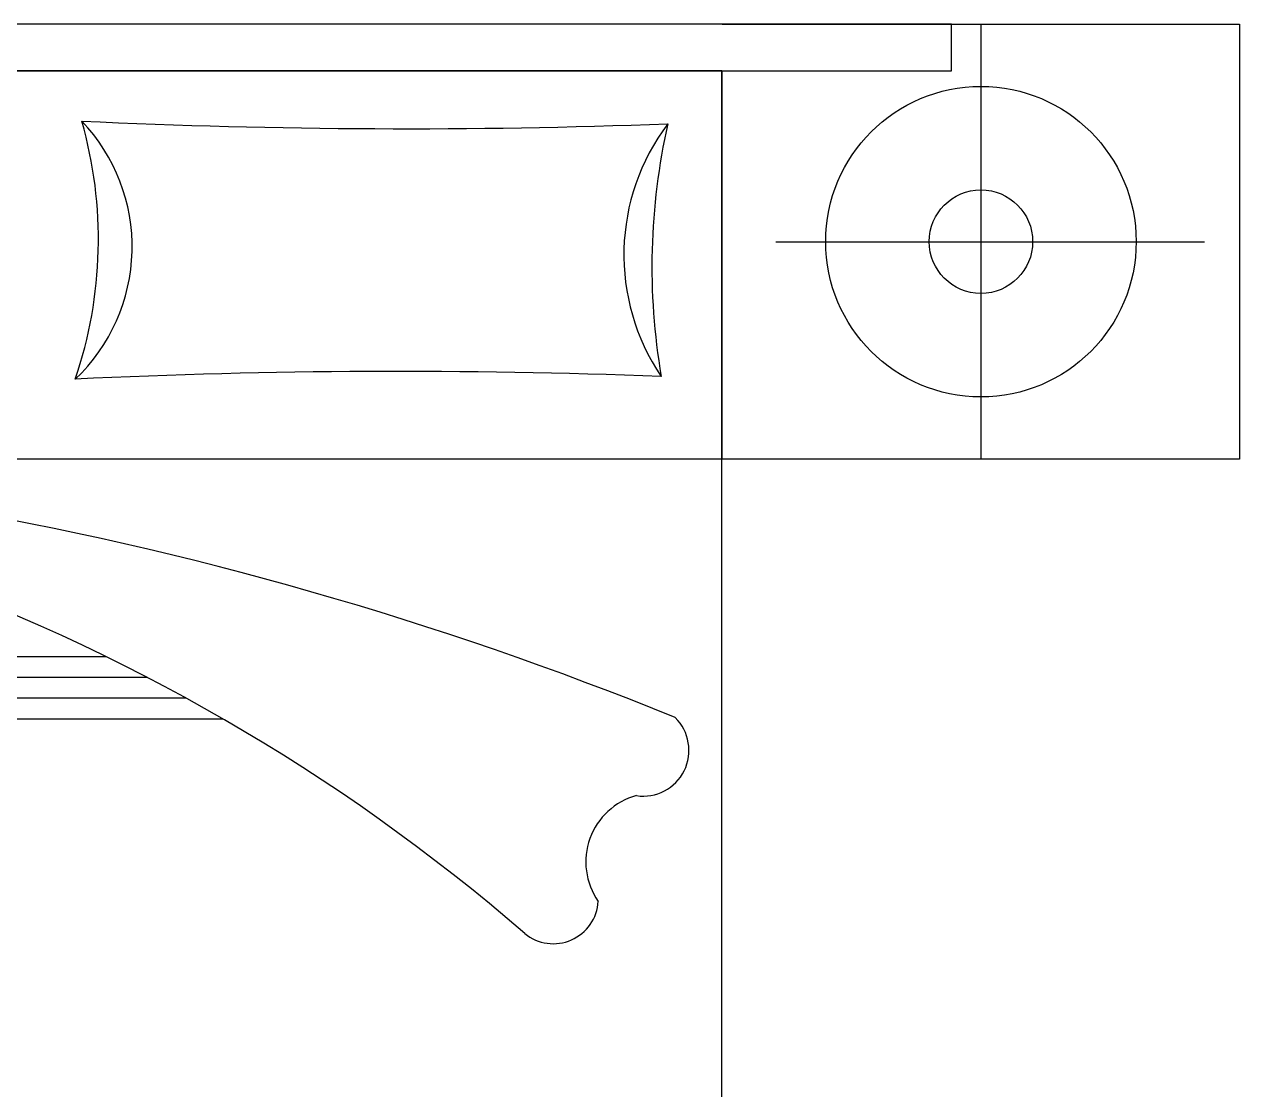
# Model space of a CAD drawing. Extents: x -42728 to 99010, y -18674 to 47645.
# Drawn here: x 15288 to 16463, y 23293 to 24322 of the extents above; entities that cross this region are included whole.
import ezdxf

# ---------------------------------------------------------------- set-up
doc = ezdxf.new("R2010")
doc.units = 0
doc.header["$LTSCALE"] = 100
doc.header["$MEASUREMENT"] = 0
doc.layers.get('0').update_dxf_attribs({"linetype": 'CONTINUOUS'})

# ---------------------------------------------------------------- blocks, each defined once
blk = doc.blocks.new('A$C54835C70')
for p, q in [((2250.9, 2563.7), (2250.9, 2143.7)), ((2466.8, 2353.3), (2052.6, 2353.3)), ((2000.9, 2143.7), (500.5, 2143.7)), ((1405.9, 1952.5), (500.5, 1952.5)), ((1445.6, 1932.5), (500.5, 1932.5)), ((1483, 1912.5), (500.5, 1912.5)), ((1518.6, 1892.5), (500.5, 1892.5))]:
    blk.add_line(p, q)
blk.add_lwpolyline([(2222.6, 2563.7), (222.6, 2563.7), (222.6, 2518.7), (2222.6, 2518.7)], close=True)
blk.add_lwpolyline([(2000.9, 2563.7), (2500.9, 2563.7), (2500.9, 2143.7), (2000.9, 2143.7), (2000.9, 2518.7)])
blk.add_lwpolyline([(2000.5, 2518.7), (500.5, 2518.7), (500.5, 538.7, 0.414214), (520.5, 518.7), (1980.5, 518.7, 0.414214), (2000.5, 538.7)], format="xyb", close=True)
for radius in [150, 50]:
    blk.add_circle((2250.9, 2353.7), radius)
for centre, radius, start, end in [((981.9, 2355.7), 416.3, 341.1165, 15.9597), ((1254.7, 2348.7), 176.1, 313.4696, 43.6066), ((1696.1, 9097.2), 6634.4, 267.28861, 272.17925), ((2115.5, 2341.1), 209.6, 142.8982, 214.1151), ((2563.5, 2329.4), 630.5, 167.3464, 189.6668), ((1689.7, -4406.1), 6634.4, 87.82075, 92.71139), ((661.1, -1282.5), 3430, 67.8285, 92.6922), ((575, 256.6), 1888.6, 49.1506, 92.2605), ((1924.6, 1862.2), 44.2, 261.5284, 45.6599), ((1935.4, 1754.5), 66.3, 105.1332, 215.1338), ((1837.7, 1718.9), 43.5, 230.8304, 356.6426)]:
    blk.add_arc(centre, radius, start, end)

msp = doc.modelspace()

# ---------------------------------------------------------------- block references
msp.add_blockref('A$C54835C70', (13961.69146, 21758.77199))

doc.saveas('drawing.dxf')
